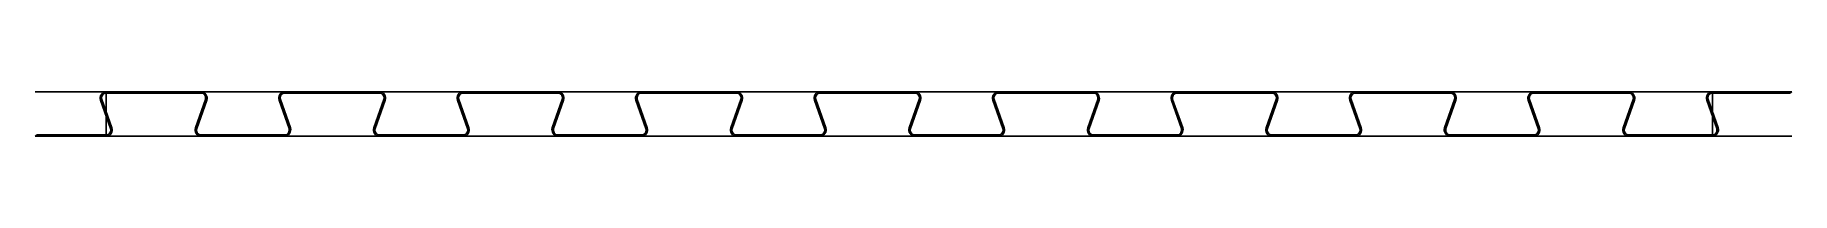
# Model space of a CAD drawing. Extents: x -26 to 604, y 0 to 16.
import ezdxf

# ---------------------------------------------------------------- set-up
doc = ezdxf.new("R2010")
doc.units = 0
doc.layers.get('0').update_dxf_attribs({"linetype": 'CONTINUOUS'})

msp = doc.modelspace()

# ---------------------------------------------------------------- linework, layer by layer
at = {"linetype": 'CONTINUOUS'}
for p, q in [((-25.5, 16), (604.5, 16)), ((-2.03, 13), (1.56, 2.83)), ((2.03, 3), (-1.56, 13.17)), ((-1.56, 13.17), (2.03, 3)), ((0, 0), (0, 16)), ((33.91, 16), (0.09, 16)), ((0.09, 15.5), (33.91, 15.5)), ((33.91, 15.5), (0.09, 15.5)), ((35.56, 13.17), (31.97, 3)), ((31.97, 3), (35.56, 13.17)), ((32.44, 2.83), (36.03, 13)), ((61.97, 13), (65.56, 2.83)), ((66.03, 3), (62.44, 13.17)), ((62.44, 13.17), (66.03, 3)), ((97.91, 16), (64.09, 16)), ((64.09, 15.5), (97.91, 15.5)), ((97.91, 15.5), (64.09, 15.5)), ((99.56, 13.17), (95.97, 3)), ((95.97, 3), (99.56, 13.17)), ((96.44, 2.83), (100.03, 13)), ((125.97, 13), (129.56, 2.83)), ((130.03, 3), (126.44, 13.17)), ((126.44, 13.17), (130.03, 3)), ((161.91, 16), (128.09, 16)), ((128.09, 15.5), (161.91, 15.5)), ((161.91, 15.5), (128.09, 15.5)), ((163.56, 13.17), (159.97, 3)), ((159.97, 3), (163.56, 13.17)), ((160.44, 2.83), (164.03, 13)), ((189.97, 13), (193.56, 2.83)), ((194.03, 3), (190.44, 13.17)), ((190.44, 13.17), (194.03, 3)), ((225.91, 16), (192.09, 16)), ((192.09, 15.5), (225.91, 15.5)), ((225.91, 15.5), (192.09, 15.5)), ((227.56, 13.17), (223.97, 3)), ((223.97, 3), (227.56, 13.17)), ((224.44, 2.83), (228.03, 13)), ((253.97, 13), (257.56, 2.83)), ((258.03, 3), (254.44, 13.17)), ((254.44, 13.17), (258.03, 3)), ((289.91, 16), (256.09, 16)), ((256.09, 15.5), (289.91, 15.5)), ((289.91, 15.5), (256.09, 15.5)), ((291.56, 13.17), (287.97, 3)), ((287.97, 3), (291.56, 13.17)), ((288.44, 2.83), (292.03, 13)), ((317.97, 13), (321.56, 2.83)), ((322.03, 3), (318.44, 13.17)), ((318.44, 13.17), (322.03, 3)), ((353.91, 16), (320.09, 16)), ((320.09, 15.5), (353.91, 15.5)), ((353.91, 15.5), (320.09, 15.5)), ((355.56, 13.17), (351.97, 3)), ((351.97, 3), (355.56, 13.17)), ((352.44, 2.83), (356.03, 13)), ((381.97, 13), (385.56, 2.83)), ((386.03, 3), (382.44, 13.17)), ((382.44, 13.17), (386.03, 3)), ((417.91, 16), (384.09, 16)), ((384.09, 15.5), (417.91, 15.5)), ((417.91, 15.5), (384.09, 15.5)), ((419.56, 13.17), (415.97, 3)), ((415.97, 3), (419.56, 13.17)), ((416.44, 2.83), (420.03, 13)), ((445.97, 13), (449.56, 2.83)), ((450.03, 3), (446.44, 13.17)), ((446.44, 13.17), (450.03, 3)), ((481.91, 16), (448.09, 16)), ((448.09, 15.5), (481.91, 15.5)), ((481.91, 15.5), (448.09, 15.5)), ((483.56, 13.17), (479.97, 3)), ((479.97, 3), (483.56, 13.17)), ((480.44, 2.83), (484.03, 13)), ((509.97, 13), (513.56, 2.83)), ((514.03, 3), (510.44, 13.17)), ((510.44, 13.17), (514.03, 3)), ((545.91, 16), (512.09, 16)), ((512.09, 15.5), (545.91, 15.5)), ((545.91, 15.5), (512.09, 15.5)), ((547.56, 13.17), (543.97, 3)), ((543.97, 3), (547.56, 13.17)), ((544.44, 2.83), (548.03, 13)), ((573.97, 13), (577.56, 2.83)), ((578.03, 3), (574.44, 13.17)), ((576, 0), (576, 16)), ((604.5, 16), (576.09, 16)), ((576.09, 15.5), (603.79, 15.5)), ((603.79, 15.5), (604.5, 16)), ((-24.79, 0.5), (-25.5, 0)), ((-25.5, 0), (604.5, 0)), ((-25.5, 0), (-0.09, 0)), ((-0.09, 0.5), (-24.79, 0.5)), ((-0.09, 0), (34.09, 0)), ((63.91, 0.5), (34.09, 0.5)), ((34.09, 0), (63.91, 0)), ((63.91, 0), (98.09, 0)), ((127.91, 0.5), (98.09, 0.5)), ((98.09, 0), (127.91, 0)), ((127.91, 0), (162.09, 0)), ((191.91, 0.5), (162.09, 0.5)), ((162.09, 0), (191.91, 0)), ((191.91, 0), (226.09, 0)), ((255.91, 0.5), (226.09, 0.5)), ((226.09, 0), (255.91, 0)), ((255.91, 0), (290.09, 0)), ((319.91, 0.5), (290.09, 0.5)), ((290.09, 0), (319.91, 0)), ((319.91, 0), (354.09, 0)), ((383.91, 0.5), (354.09, 0.5)), ((354.09, 0), (383.91, 0)), ((383.91, 0), (418.09, 0)), ((447.91, 0.5), (418.09, 0.5)), ((418.09, 0), (447.91, 0)), ((447.91, 0), (482.09, 0)), ((511.91, 0.5), (482.09, 0.5)), ((482.09, 0), (511.91, 0)), ((511.91, 0), (546.09, 0)), ((575.91, 0.5), (546.09, 0.5)), ((546.09, 0), (575.91, 0))]:
    msp.add_line(p, q, dxfattribs=at)
for centre, radius, start, end in [((0.09, 13.75), 2.25, 90.03362, 199.47123), ((0.09, 13.75), 1.75, 90.0357, 199.35552), ((0.09, 13.75), 1.75, 90.0357, 199.35552), ((33.91, 13.75), 2.25, 340.52877, 89.96638), ((33.91, 13.75), 1.75, 340.64448, 89.9643), ((33.91, 13.75), 1.75, 340.64448, 89.9643), ((64.09, 13.75), 2.25, 90.03362, 199.47123), ((64.09, 13.75), 1.75, 90.0357, 199.35552), ((64.09, 13.75), 1.75, 90.0357, 199.35552), ((97.91, 13.75), 2.25, 340.52877, 89.96638), ((97.91, 13.75), 1.75, 340.64448, 89.9643), ((97.91, 13.75), 1.75, 340.64448, 89.9643), ((128.09, 13.75), 2.25, 90.03362, 199.47123), ((128.09, 13.75), 1.75, 90.0357, 199.35552), ((128.09, 13.75), 1.75, 90.0357, 199.35552), ((161.91, 13.75), 2.25, 340.52877, 89.96638), ((161.91, 13.75), 1.75, 340.64448, 89.9643), ((161.91, 13.75), 1.75, 340.64448, 89.9643), ((192.09, 13.75), 2.25, 90.03362, 199.47123), ((192.09, 13.75), 1.75, 90.0357, 199.35552), ((192.09, 13.75), 1.75, 90.0357, 199.35552), ((225.91, 13.75), 2.25, 340.52877, 89.96638), ((225.91, 13.75), 1.75, 340.64448, 89.9643), ((225.91, 13.75), 1.75, 340.64448, 89.9643), ((256.09, 13.75), 2.25, 90.03362, 199.47123), ((256.09, 13.75), 1.75, 90.0357, 199.35552), ((256.09, 13.75), 1.75, 90.0357, 199.35552), ((289.91, 13.75), 2.25, 340.52877, 89.96638), ((289.91, 13.75), 1.75, 340.64448, 89.9643), ((289.91, 13.75), 1.75, 340.64448, 89.9643), ((320.09, 13.75), 2.25, 90.03362, 199.47123), ((320.09, 13.75), 1.75, 90.0357, 199.35552), ((320.09, 13.75), 1.75, 90.0357, 199.35552), ((353.91, 13.75), 2.25, 340.52877, 89.96638), ((353.91, 13.75), 1.75, 340.64448, 89.9643), ((353.91, 13.75), 1.75, 340.64448, 89.9643), ((384.09, 13.75), 2.25, 90.03362, 199.47123), ((384.09, 13.75), 1.75, 90.0357, 199.35552), ((384.09, 13.75), 1.75, 90.0357, 199.35552), ((417.91, 13.75), 2.25, 340.52877, 89.96638), ((417.91, 13.75), 1.75, 340.64448, 89.9643), ((417.91, 13.75), 1.75, 340.64448, 89.9643), ((448.09, 13.75), 2.25, 90.03362, 199.47123), ((448.09, 13.75), 1.75, 90.0357, 199.35552), ((448.09, 13.75), 1.75, 90.0357, 199.35552), ((481.91, 13.75), 2.25, 340.52877, 89.96638), ((481.91, 13.75), 1.75, 340.64448, 89.9643), ((481.91, 13.75), 1.75, 340.64448, 89.9643), ((512.09, 13.75), 2.25, 90.03362, 199.47123), ((512.09, 13.75), 1.75, 90.0357, 199.35552), ((512.09, 13.75), 1.75, 90.0357, 199.35552), ((545.91, 13.75), 2.25, 340.52877, 89.96638), ((545.91, 13.75), 1.75, 340.64448, 89.9643), ((545.91, 13.75), 1.75, 340.64448, 89.9643), ((576.09, 13.75), 2.25, 90.03362, 199.47123), ((576.09, 13.75), 1.75, 90.0357, 199.35552), ((-0.09, 2.25), 2.25, 270.03362, 19.47123), ((-0.09, 2.25), 2.25, 270.03362, 19.47123), ((-0.09, 2.25), 1.75, 270.0357, 19.35552), ((34.09, 2.25), 2.25, 160.52877, 269.96638), ((34.09, 2.25), 2.25, 160.52877, 269.96638), ((34.09, 2.25), 1.75, 160.64448, 269.9643), ((63.91, 2.25), 2.25, 270.03362, 19.47123), ((63.91, 2.25), 2.25, 270.03362, 19.47123), ((63.91, 2.25), 1.75, 270.0357, 19.35552), ((98.09, 2.25), 2.25, 160.52877, 269.96638), ((98.09, 2.25), 2.25, 160.52877, 269.96638), ((98.09, 2.25), 1.75, 160.64448, 269.9643), ((127.91, 2.25), 2.25, 270.03362, 19.47123), ((127.91, 2.25), 2.25, 270.03362, 19.47123), ((127.91, 2.25), 1.75, 270.0357, 19.35552), ((162.09, 2.25), 2.25, 160.52877, 269.96638), ((162.09, 2.25), 2.25, 160.52877, 269.96638), ((162.09, 2.25), 1.75, 160.64448, 269.9643), ((191.91, 2.25), 2.25, 270.03362, 19.47123), ((191.91, 2.25), 2.25, 270.03362, 19.47123), ((191.91, 2.25), 1.75, 270.0357, 19.35552), ((226.09, 2.25), 2.25, 160.52877, 269.96638), ((226.09, 2.25), 2.25, 160.52877, 269.96638), ((226.09, 2.25), 1.75, 160.64448, 269.9643), ((255.91, 2.25), 2.25, 270.03362, 19.47123), ((255.91, 2.25), 2.25, 270.03362, 19.47123), ((255.91, 2.25), 1.75, 270.0357, 19.35552), ((290.09, 2.25), 2.25, 160.52877, 269.96638), ((290.09, 2.25), 2.25, 160.52877, 269.96638), ((290.09, 2.25), 1.75, 160.64448, 269.9643), ((319.91, 2.25), 2.25, 270.03362, 19.47123), ((319.91, 2.25), 2.25, 270.03362, 19.47123), ((319.91, 2.25), 1.75, 270.0357, 19.35552), ((354.09, 2.25), 2.25, 160.52877, 269.96638), ((354.09, 2.25), 2.25, 160.52877, 269.96638), ((354.09, 2.25), 1.75, 160.64448, 269.9643), ((383.91, 2.25), 2.25, 270.03362, 19.47123), ((383.91, 2.25), 2.25, 270.03362, 19.47123), ((383.91, 2.25), 1.75, 270.0357, 19.35552), ((418.09, 2.25), 2.25, 160.52877, 269.96638), ((418.09, 2.25), 2.25, 160.52877, 269.96638), ((418.09, 2.25), 1.75, 160.64448, 269.9643), ((447.91, 2.25), 2.25, 270.03362, 19.47123), ((447.91, 2.25), 2.25, 270.03362, 19.47123), ((447.91, 2.25), 1.75, 270.0357, 19.35552), ((482.09, 2.25), 2.25, 160.52877, 269.96638), ((482.09, 2.25), 2.25, 160.52877, 269.96638), ((482.09, 2.25), 1.75, 160.64448, 269.9643), ((511.91, 2.25), 2.25, 270.03362, 19.47123), ((511.91, 2.25), 2.25, 270.03362, 19.47123), ((511.91, 2.25), 1.75, 270.0357, 19.35552), ((546.09, 2.25), 2.25, 160.52877, 269.96638), ((546.09, 2.25), 2.25, 160.52877, 269.96638), ((546.09, 2.25), 1.75, 160.64448, 269.9643), ((575.91, 2.25), 2.25, 270.03362, 19.47123), ((575.91, 2.25), 1.75, 270.0357, 19.35552)]:
    msp.add_arc(centre, radius, start, end, dxfattribs=at)

doc.saveas('drawing.dxf')
